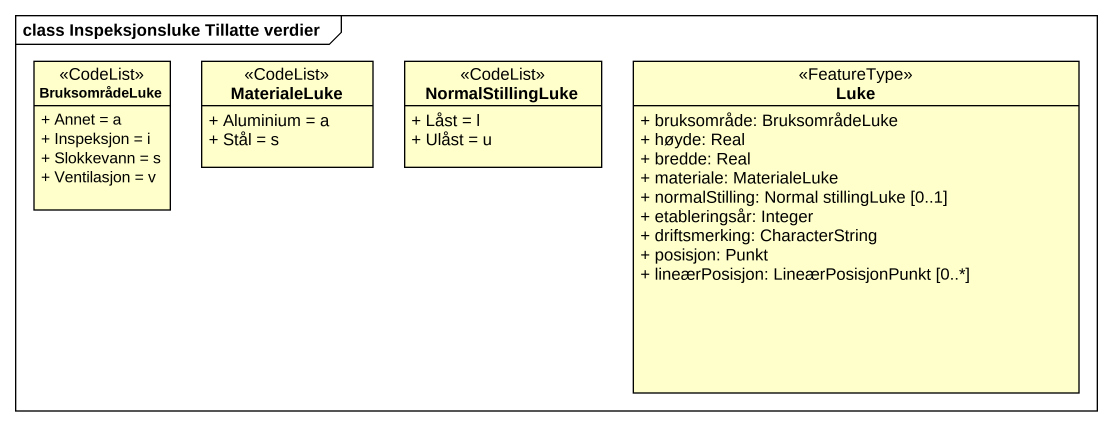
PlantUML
@startuml
mainframe class Inspeksjonsluke Tillatte verdier
hide circle
hide empty members
skinparam classAttributeIconSize 0
class BruksområdeLuke <<CodeList>> {
  + Annet = a
  + Inspeksjon = i
  + Slokkevann = s
  + Ventilasjon = v
}
class MaterialeLuke <<CodeList>> {
  + Aluminium = a
  + Stål = s
}
class NormalStillingLuke <<CodeList>> {
  + Låst = l
  + Ulåst = u
}
class Luke <<FeatureType>> {
  + bruksområde: BruksområdeLuke
  + høyde: Real
  + bredde: Real
  + materiale: MaterialeLuke
  + normalStilling: Normal stillingLuke [0..1]
  + etableringsår: Integer
  + driftsmerking: CharacterString
  + posisjon: Punkt
  + lineærPosisjon: LineærPosisjonPunkt [0..*]
}
@enduml
